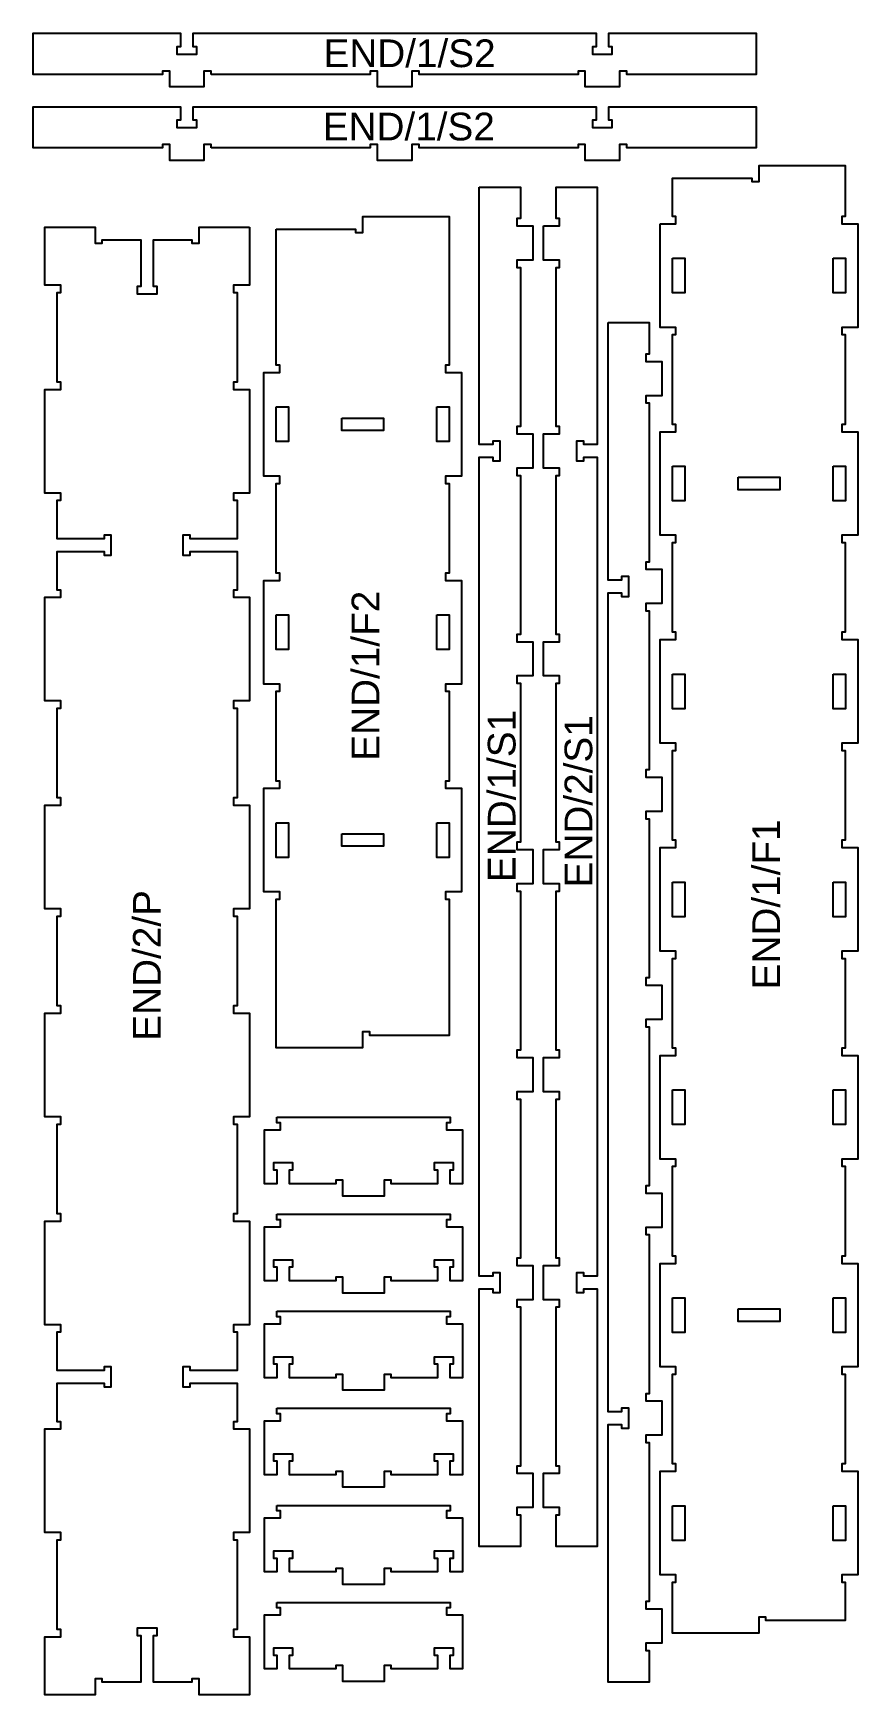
# Model space of a CAD drawing. Header units: millimetres. Extents: x 105 to 1295, y 101 to 2499.
import ezdxf

# ---------------------------------------------------------------- set-up
doc = ezdxf.new("R2010")
doc.units = ezdxf.units.MM
for name, color, linetype, true_color in [('1_ANYTOOL_1MMDEEP_INSIDE', 2, 'Continuous', 0xffff00), ('3_ANYTOOL_CUTTHROUGH_INSID', 4, 'Continuous', 0x00ffff), ('6_ANYTOOL_CUTTHROUGH_OUTSI', 5, 'Continuous', 0x0000ff)]:
    doc.layers.add(name, color=color, linetype=linetype, true_color=true_color)
doc.styles.add('textstyle11', font='standard')
doc.styles.add('textstyle12', font='standard')
doc.styles.add('textstyle13', font='standard')
doc.styles.add('textstyle14', font='standard')
doc.styles.add('textstyle15', font='standard')
doc.styles.add('textstyle16', font='standard')
doc.styles.add('textstyle17', font='standard')

msp = doc.modelspace()

# ---------------------------------------------------------------- linework, layer by layer
at = {"layer": '3_ANYTOOL_CUTTHROUGH_INSID'}
for points in [[(455.3, 1959.5), (473.3, 1959.5), (473.3, 1909.5), (455.3, 1909.5)], [(550.3, 1943.5), (610.3, 1943.5), (610.3, 1925.5), (550.3, 1925.5)], [(687.3, 1959.5), (705.3, 1959.5), (705.3, 1909.5), (687.3, 1909.5)], [(1027.5, 1874), (1045.5, 1874), (1045.5, 1824), (1027.5, 1824)], [(1259.5, 1874), (1277.5, 1874), (1277.5, 1824), (1259.5, 1824)], [(1122.5, 1858), (1182.5, 1858), (1182.5, 1840), (1122.5, 1840)], [(455.3, 1659.5), (473.3, 1659.5), (473.3, 1609.5), (455.3, 1609.5)], [(687.3, 1659.5), (705.3, 1659.5), (705.3, 1609.5), (687.3, 1609.5)], [(1027.5, 1574), (1045.5, 1574), (1045.5, 1524), (1027.5, 1524)], [(1259.5, 1574), (1277.5, 1574), (1277.5, 1524), (1259.5, 1524)], [(455.3, 1359.5), (473.3, 1359.5), (473.3, 1309.5), (455.3, 1309.5)], [(550.3, 1343.5), (610.3, 1343.5), (610.3, 1325.5), (550.3, 1325.5)], [(687.3, 1359.5), (705.3, 1359.5), (705.3, 1309.5), (687.3, 1309.5)], [(1027.5, 1274), (1045.5, 1274), (1045.5, 1224), (1027.5, 1224)], [(1259.5, 1274), (1277.5, 1274), (1277.5, 1224), (1259.5, 1224)], [(1027.5, 974), (1045.5, 974), (1045.5, 924), (1027.5, 924)], [(1259.5, 974), (1277.5, 974), (1277.5, 924), (1259.5, 924)], [(1027.5, 674), (1045.5, 674), (1045.5, 624), (1027.5, 624)], [(1259.5, 674), (1277.5, 674), (1277.5, 624), (1259.5, 624)], [(1122.5, 658), (1182.5, 658), (1182.5, 640), (1122.5, 640)], [(1027.5, 374), (1045.5, 374), (1045.5, 324), (1027.5, 324)], [(1259.5, 374), (1277.5, 374), (1277.5, 324), (1259.5, 324)]]:
    msp.add_lwpolyline(points, close=True, dxfattribs=at)
at = {"layer": '6_ANYTOOL_CUTTHROUGH_OUTSI'}
for points in [[(361.8, 2439.2), (361.8, 2444.2), (351.3, 2444.2), (351.3, 2421.2), (301.8, 2421.2), (301.8, 2444.2), (291.3, 2444.2), (291.3, 2439.2), (104.8, 2439.2), (104.8, 2498.7), (317.3, 2498.7), (317.3, 2479.2), (312.3, 2479.2), (312.3, 2468.7), (340.8, 2468.7), (340.8, 2479.2), (335.8, 2479.2), (335.8, 2498.7), (917.3, 2498.7), (917.3, 2479.2), (912.3, 2479.2), (912.3, 2468.7), (940.8, 2468.7), (940.8, 2479.2), (935.8, 2479.2), (935.8, 2498.7), (1148.3, 2498.7), (1148.3, 2439.2), (961.8, 2439.2), (961.8, 2444.2), (951.3, 2444.2), (951.3, 2421.2), (901.8, 2421.2), (901.8, 2444.2), (891.3, 2444.2), (891.3, 2439.2), (661.8, 2439.2), (661.8, 2444.2), (651.3, 2444.2), (651.3, 2421.2), (601.8, 2421.2), (601.8, 2444.2), (591.3, 2444.2), (591.3, 2439.2)], [(361.8, 2333.2), (361.8, 2338.2), (351.3, 2338.2), (351.3, 2315.2), (301.8, 2315.2), (301.8, 2338.2), (291.3, 2338.2), (291.3, 2333.2), (104.8, 2333.2), (104.8, 2392.7), (317.3, 2392.7), (317.3, 2373.2), (312.3, 2373.2), (312.3, 2362.7), (340.8, 2362.7), (340.8, 2373.2), (335.8, 2373.2), (335.8, 2392.7), (917.3, 2392.7), (917.3, 2373.2), (912.3, 2373.2), (912.3, 2362.7), (940.8, 2362.7), (940.8, 2373.2), (935.8, 2373.2), (935.8, 2392.7), (1148.3, 2392.7), (1148.3, 2333.2), (961.8, 2333.2), (961.8, 2338.2), (951.3, 2338.2), (951.3, 2315.2), (901.8, 2315.2), (901.8, 2338.2), (891.3, 2338.2), (891.3, 2333.2), (661.8, 2333.2), (661.8, 2338.2), (651.3, 2338.2), (651.3, 2315.2), (601.8, 2315.2), (601.8, 2338.2), (591.3, 2338.2), (591.3, 2333.2)], [(1009.7, 2223.8), (1032.7, 2223.8), (1032.7, 2234.3), (1027.7, 2234.3), (1027.7, 2289.8), (1142.2, 2289.8), (1142.2, 2284.8), (1152.7, 2284.8), (1152.7, 2307.8), (1277.2, 2307.8), (1277.2, 2234.3), (1272.2, 2234.3), (1272.2, 2223.8), (1295.2, 2223.8), (1295.2, 2074.3), (1272.2, 2074.3), (1272.2, 2063.8), (1277.2, 2063.8), (1277.2, 1934.3), (1272.2, 1934.3), (1272.2, 1923.8), (1295.2, 1923.8), (1295.2, 1774.3), (1272.2, 1774.3), (1272.2, 1763.8), (1277.2, 1763.8), (1277.2, 1634.3), (1272.2, 1634.3), (1272.2, 1623.8), (1295.2, 1623.8), (1295.2, 1474.3), (1272.2, 1474.3), (1272.2, 1463.8), (1277.2, 1463.8), (1277.2, 1334.3), (1272.2, 1334.3), (1272.2, 1323.8), (1295.2, 1323.8), (1295.2, 1174.3), (1272.2, 1174.3), (1272.2, 1163.8), (1277.2, 1163.8), (1277.2, 1034.3), (1272.2, 1034.3), (1272.2, 1023.8), (1295.2, 1023.8), (1295.2, 874.3), (1272.2, 874.3), (1272.2, 863.8), (1277.2, 863.8), (1277.2, 734.3), (1272.2, 734.3), (1272.2, 723.8), (1295.2, 723.8), (1295.2, 574.3), (1272.2, 574.3), (1272.2, 563.8), (1277.2, 563.8), (1277.2, 434.3), (1272.2, 434.3), (1272.2, 423.8), (1295.2, 423.8), (1295.2, 274.3), (1272.2, 274.3), (1272.2, 263.8), (1277.2, 263.8), (1277.2, 208.3), (1162.7, 208.3), (1162.7, 213.3), (1152.2, 213.3), (1152.2, 190.3), (1027.7, 190.3), (1027.7, 263.8), (1032.7, 263.8), (1032.7, 274.3), (1009.7, 274.3), (1009.7, 423.8), (1032.7, 423.8), (1032.7, 434.3), (1027.7, 434.3), (1027.7, 563.8), (1032.7, 563.8), (1032.7, 574.3), (1009.7, 574.3), (1009.7, 723.8), (1032.7, 723.8), (1032.7, 734.3), (1027.7, 734.3), (1027.7, 863.8), (1032.7, 863.8), (1032.7, 874.3), (1009.7, 874.3), (1009.7, 1023.8), (1032.7, 1023.8), (1032.7, 1034.3), (1027.7, 1034.3), (1027.7, 1163.8), (1032.7, 1163.8), (1032.7, 1174.3), (1009.7, 1174.3), (1009.7, 1323.8), (1032.7, 1323.8), (1032.7, 1334.3), (1027.7, 1334.3), (1027.7, 1463.8), (1032.7, 1463.8), (1032.7, 1474.3), (1009.7, 1474.3), (1009.7, 1623.8), (1032.7, 1623.8), (1032.7, 1634.3), (1027.7, 1634.3), (1027.7, 1763.8), (1032.7, 1763.8), (1032.7, 1774.3), (1009.7, 1774.3), (1009.7, 1923.8), (1032.7, 1923.8), (1032.7, 1934.3), (1027.7, 1934.3), (1027.7, 2063.8), (1032.7, 2063.8), (1032.7, 2074.3), (1009.7, 2074.3)], [(748.7, 2276.8), (808.2, 2276.8), (808.2, 2231.3), (803.2, 2231.3), (803.2, 2220.8), (826.2, 2220.8), (826.2, 2171.3), (803.2, 2171.3), (803.2, 2160.8), (808.2, 2160.8), (808.2, 1931.3), (803.2, 1931.3), (803.2, 1920.8), (826.2, 1920.8), (826.2, 1871.3), (803.2, 1871.3), (803.2, 1860.8), (808.2, 1860.8), (808.2, 1631.3), (803.2, 1631.3), (803.2, 1620.8), (826.2, 1620.8), (826.2, 1571.3), (803.2, 1571.3), (803.2, 1560.8), (808.2, 1560.8), (808.2, 1331.3), (803.2, 1331.3), (803.2, 1320.8), (826.2, 1320.8), (826.2, 1271.3), (803.2, 1271.3), (803.2, 1260.8), (808.2, 1260.8), (808.2, 1031.3), (803.2, 1031.3), (803.2, 1020.8), (826.2, 1020.8), (826.2, 971.3), (803.2, 971.3), (803.2, 960.8), (808.2, 960.8), (808.2, 731.3), (803.2, 731.3), (803.2, 720.8), (826.2, 720.8), (826.2, 671.3), (803.2, 671.3), (803.2, 660.8), (808.2, 660.8), (808.2, 431.3), (803.2, 431.3), (803.2, 420.8), (826.2, 420.8), (826.2, 371.3), (803.2, 371.3), (803.2, 360.8), (808.2, 360.8), (808.2, 315.3), (748.7, 315.3), (748.7, 686.8), (768.2, 686.8), (768.2, 681.8), (778.7, 681.8), (778.7, 710.3), (768.2, 710.3), (768.2, 705.3), (748.7, 705.3), (748.7, 1886.8), (768.2, 1886.8), (768.2, 1881.8), (778.7, 1881.8), (778.7, 1910.3), (768.2, 1910.3), (768.2, 1905.3), (748.7, 1905.3)], [(841.7, 2220.8), (864.7, 2220.8), (864.7, 2231.3), (859.7, 2231.3), (859.7, 2276.8), (919.2, 2276.8), (919.2, 1905.3), (899.7, 1905.3), (899.7, 1910.3), (889.2, 1910.3), (889.2, 1881.8), (899.7, 1881.8), (899.7, 1886.8), (919.2, 1886.8), (919.2, 705.3), (899.7, 705.3), (899.7, 710.3), (889.2, 710.3), (889.2, 681.8), (899.7, 681.8), (899.7, 686.8), (919.2, 686.8), (919.2, 315.3), (859.7, 315.3), (859.7, 360.8), (864.7, 360.8), (864.7, 371.3), (841.7, 371.3), (841.7, 420.8), (864.7, 420.8), (864.7, 431.3), (859.7, 431.3), (859.7, 660.8), (864.7, 660.8), (864.7, 671.3), (841.7, 671.3), (841.7, 720.8), (864.7, 720.8), (864.7, 731.3), (859.7, 731.3), (859.7, 960.8), (864.7, 960.8), (864.7, 971.3), (841.7, 971.3), (841.7, 1020.8), (864.7, 1020.8), (864.7, 1031.3), (859.7, 1031.3), (859.7, 1260.8), (864.7, 1260.8), (864.7, 1271.3), (841.7, 1271.3), (841.7, 1320.8), (864.7, 1320.8), (864.7, 1331.3), (859.7, 1331.3), (859.7, 1560.8), (864.7, 1560.8), (864.7, 1571.3), (841.7, 1571.3), (841.7, 1620.8), (864.7, 1620.8), (864.7, 1631.3), (859.7, 1631.3), (859.7, 1860.8), (864.7, 1860.8), (864.7, 1871.3), (841.7, 1871.3), (841.7, 1920.8), (864.7, 1920.8), (864.7, 1931.3), (859.7, 1931.3), (859.7, 2160.8), (864.7, 2160.8), (864.7, 2171.3), (841.7, 2171.3)], [(455.6, 2216.2), (570.1, 2216.2), (570.1, 2211.2), (580.6, 2211.2), (580.6, 2234.2), (705.1, 2234.2), (705.1, 2019.7), (700.1, 2019.7), (700.1, 2009.2), (723.1, 2009.2), (723.1, 1859.7), (700.1, 1859.7), (700.1, 1849.2), (705.1, 1849.2), (705.1, 1719.7), (700.1, 1719.7), (700.1, 1709.2), (723.1, 1709.2), (723.1, 1559.7), (700.1, 1559.7), (700.1, 1549.2), (705.1, 1549.2), (705.1, 1419.7), (700.1, 1419.7), (700.1, 1409.2), (723.1, 1409.2), (723.1, 1259.7), (700.1, 1259.7), (700.1, 1249.2), (705.1, 1249.2), (705.1, 1052.7), (590.6, 1052.7), (590.6, 1057.7), (580.1, 1057.7), (580.1, 1034.7), (455.6, 1034.7), (455.6, 1249.2), (460.6, 1249.2), (460.6, 1259.7), (437.6, 1259.7), (437.6, 1409.2), (460.6, 1409.2), (460.6, 1419.7), (455.6, 1419.7), (455.6, 1549.2), (460.6, 1549.2), (460.6, 1559.7), (437.6, 1559.7), (437.6, 1709.2), (460.6, 1709.2), (460.6, 1719.7), (455.6, 1719.7), (455.6, 1849.2), (460.6, 1849.2), (460.6, 1859.7), (437.6, 1859.7), (437.6, 2009.2), (460.6, 2009.2), (460.6, 2019.7), (455.6, 2019.7)], [(417, 2218.8), (417, 2135.3), (394, 2135.3), (394, 2124.8), (399, 2124.8), (399, 1995.3), (394, 1995.3), (394, 1984.8), (417, 1984.8), (417, 1835.3), (394, 1835.3), (394, 1824.8), (399, 1824.8), (399, 1769.3), (331.5, 1769.3), (331.5, 1774.3), (321, 1774.3), (321, 1745.8), (331.5, 1745.8), (331.5, 1750.8), (399, 1750.8), (399, 1695.3), (394, 1695.3), (394, 1684.8), (417, 1684.8), (417, 1535.3), (394, 1535.3), (394, 1524.8), (399, 1524.8), (399, 1395.3), (394, 1395.3), (394, 1384.8), (417, 1384.8), (417, 1235.3), (394, 1235.3), (394, 1224.8), (399, 1224.8), (399, 1095.3), (394, 1095.3), (394, 1084.8), (417, 1084.8), (417, 935.3), (394, 935.3), (394, 924.8), (399, 924.8), (399, 795.3), (394, 795.3), (394, 784.8), (417, 784.8), (417, 635.3), (394, 635.3), (394, 624.8), (399, 624.8), (399, 569.3), (331.5, 569.3), (331.5, 574.3), (321, 574.3), (321, 545.8), (331.5, 545.8), (331.5, 550.8), (399, 550.8), (399, 495.3), (394, 495.3), (394, 484.8), (417, 484.8), (417, 335.3), (394, 335.3), (394, 324.8), (399, 324.8), (399, 195.3), (394, 195.3), (394, 184.8), (417, 184.8), (417, 101.3), (344.5, 101.3), (344.5, 124.3), (334, 124.3), (334, 119.3), (278.5, 119.3), (278.5, 186.8), (283.5, 186.8), (283.5, 197.3), (255, 197.3), (255, 186.8), (260, 186.8), (260, 119.3), (204.5, 119.3), (204.5, 124.3), (194, 124.3), (194, 101.3), (121.5, 101.3), (121.5, 184.8), (144.5, 184.8), (144.5, 195.3), (139.5, 195.3), (139.5, 324.8), (144.5, 324.8), (144.5, 335.3), (121.5, 335.3), (121.5, 484.8), (144.5, 484.8), (144.5, 495.3), (139.5, 495.3), (139.5, 550.8), (207, 550.8), (207, 545.8), (217.5, 545.8), (217.5, 574.3), (207, 574.3), (207, 569.3), (139.5, 569.3), (139.5, 624.8), (144.5, 624.8), (144.5, 635.3), (121.5, 635.3), (121.5, 784.8), (144.5, 784.8), (144.5, 795.3), (139.5, 795.3), (139.5, 924.8), (144.5, 924.8), (144.5, 935.3), (121.5, 935.3), (121.5, 1084.8), (144.5, 1084.8), (144.5, 1095.3), (139.5, 1095.3), (139.5, 1224.8), (144.5, 1224.8), (144.5, 1235.3), (121.5, 1235.3), (121.5, 1384.8), (144.5, 1384.8), (144.5, 1395.3), (139.5, 1395.3), (139.5, 1524.8), (144.5, 1524.8), (144.5, 1535.3), (121.5, 1535.3), (121.5, 1684.8), (144.5, 1684.8), (144.5, 1695.3), (139.5, 1695.3), (139.5, 1750.8), (207, 1750.8), (207, 1745.8), (217.5, 1745.8), (217.5, 1774.3), (207, 1774.3), (207, 1769.3), (139.5, 1769.3), (139.5, 1824.8), (144.5, 1824.8), (144.5, 1835.3), (121.5, 1835.3), (121.5, 1984.8), (144.5, 1984.8), (144.5, 1995.3), (139.5, 1995.3), (139.5, 2124.8), (144.5, 2124.8), (144.5, 2135.3), (121.5, 2135.3), (121.5, 2218.8), (194, 2218.8), (194, 2195.8), (204.5, 2195.8), (204.5, 2200.8), (260, 2200.8), (260, 2133.3), (255, 2133.3), (255, 2122.8), (283.5, 2122.8), (283.5, 2133.3), (278.5, 2133.3), (278.5, 2200.8), (334, 2200.8), (334, 2195.8), (344.5, 2195.8), (344.5, 2218.8)], [(1027.5, 2174), (1045.5, 2174), (1045.5, 2124), (1027.5, 2124)], [(1259.5, 2174), (1277.5, 2174), (1277.5, 2124), (1259.5, 2124)], [(934.7, 2081.2), (994.2, 2081.2), (994.2, 2035.7), (989.2, 2035.7), (989.2, 2025.2), (1012.2, 2025.2), (1012.2, 1975.7), (989.2, 1975.7), (989.2, 1965.2), (994.2, 1965.2), (994.2, 1735.7), (989.2, 1735.7), (989.2, 1725.2), (1012.2, 1725.2), (1012.2, 1675.7), (989.2, 1675.7), (989.2, 1665.2), (994.2, 1665.2), (994.2, 1435.7), (989.2, 1435.7), (989.2, 1425.2), (1012.2, 1425.2), (1012.2, 1375.7), (989.2, 1375.7), (989.2, 1365.2), (994.2, 1365.2), (994.2, 1135.7), (989.2, 1135.7), (989.2, 1125.2), (1012.2, 1125.2), (1012.2, 1075.7), (989.2, 1075.7), (989.2, 1065.2), (994.2, 1065.2), (994.2, 835.7), (989.2, 835.7), (989.2, 825.2), (1012.2, 825.2), (1012.2, 775.7), (989.2, 775.7), (989.2, 765.2), (994.2, 765.2), (994.2, 535.7), (989.2, 535.7), (989.2, 525.2), (1012.2, 525.2), (1012.2, 475.7), (989.2, 475.7), (989.2, 465.2), (994.2, 465.2), (994.2, 235.7), (989.2, 235.7), (989.2, 225.2), (1012.2, 225.2), (1012.2, 175.7), (989.2, 175.7), (989.2, 165.2), (994.2, 165.2), (994.2, 119.7), (934.7, 119.7), (934.7, 491.2), (954.2, 491.2), (954.2, 486.2), (964.7, 486.2), (964.7, 514.7), (954.2, 514.7), (954.2, 509.7), (934.7, 509.7), (934.7, 1691.2), (954.2, 1691.2), (954.2, 1686.2), (964.7, 1686.2), (964.7, 1714.7), (954.2, 1714.7), (954.2, 1709.7), (934.7, 1709.7)], [(456.6, 934.6), (706.6, 934.6), (706.6, 926.6), (701.6, 926.6), (701.6, 916.6), (724.6, 916.6), (724.6, 838.6), (706.6, 838.6), (706.6, 858.6), (711.6, 858.6), (711.6, 868.6), (683.6, 868.6), (683.6, 858.6), (688.6, 858.6), (688.6, 838.6), (621.6, 838.6), (621.6, 843.6), (611.6, 843.6), (611.6, 820.6), (551.6, 820.6), (551.6, 843.6), (541.6, 843.6), (541.6, 838.6), (474.6, 838.6), (474.6, 858.6), (479.6, 858.6), (479.6, 868.6), (451.6, 868.6), (451.6, 858.6), (456.6, 858.6), (456.6, 838.6), (438.6, 838.6), (438.6, 916.6), (461.6, 916.6), (461.6, 926.6), (456.6, 926.6)], [(456.6, 794.6), (706.6, 794.6), (706.6, 786.6), (701.6, 786.6), (701.6, 776.6), (724.6, 776.6), (724.6, 698.6), (706.6, 698.6), (706.6, 718.6), (711.6, 718.6), (711.6, 728.6), (683.6, 728.6), (683.6, 718.6), (688.6, 718.6), (688.6, 698.6), (621.6, 698.6), (621.6, 703.6), (611.6, 703.6), (611.6, 680.6), (551.6, 680.6), (551.6, 703.6), (541.6, 703.6), (541.6, 698.6), (474.6, 698.6), (474.6, 718.6), (479.6, 718.6), (479.6, 728.6), (451.6, 728.6), (451.6, 718.6), (456.6, 718.6), (456.6, 698.6), (438.6, 698.6), (438.6, 776.6), (461.6, 776.6), (461.6, 786.6), (456.6, 786.6)], [(456.6, 654.6), (706.6, 654.6), (706.6, 646.6), (701.6, 646.6), (701.6, 636.6), (724.6, 636.6), (724.6, 558.6), (706.6, 558.6), (706.6, 578.6), (711.6, 578.6), (711.6, 588.6), (683.6, 588.6), (683.6, 578.6), (688.6, 578.6), (688.6, 558.6), (621.6, 558.6), (621.6, 563.6), (611.6, 563.6), (611.6, 540.6), (551.6, 540.6), (551.6, 563.6), (541.6, 563.6), (541.6, 558.6), (474.6, 558.6), (474.6, 578.6), (479.6, 578.6), (479.6, 588.6), (451.6, 588.6), (451.6, 578.6), (456.6, 578.6), (456.6, 558.6), (438.6, 558.6), (438.6, 636.6), (461.6, 636.6), (461.6, 646.6), (456.6, 646.6)], [(456.6, 514.6), (706.6, 514.6), (706.6, 506.6), (701.6, 506.6), (701.6, 496.6), (724.6, 496.6), (724.6, 418.6), (706.6, 418.6), (706.6, 438.6), (711.6, 438.6), (711.6, 448.6), (683.6, 448.6), (683.6, 438.6), (688.6, 438.6), (688.6, 418.6), (621.6, 418.6), (621.6, 423.6), (611.6, 423.6), (611.6, 400.6), (551.6, 400.6), (551.6, 423.6), (541.6, 423.6), (541.6, 418.6), (474.6, 418.6), (474.6, 438.6), (479.6, 438.6), (479.6, 448.6), (451.6, 448.6), (451.6, 438.6), (456.6, 438.6), (456.6, 418.6), (438.6, 418.6), (438.6, 496.6), (461.6, 496.6), (461.6, 506.6), (456.6, 506.6)], [(456.6, 374.6), (706.6, 374.6), (706.6, 366.6), (701.6, 366.6), (701.6, 356.6), (724.6, 356.6), (724.6, 278.6), (706.6, 278.6), (706.6, 298.6), (711.6, 298.6), (711.6, 308.6), (683.6, 308.6), (683.6, 298.6), (688.6, 298.6), (688.6, 278.6), (621.6, 278.6), (621.6, 283.6), (611.6, 283.6), (611.6, 260.6), (551.6, 260.6), (551.6, 283.6), (541.6, 283.6), (541.6, 278.6), (474.6, 278.6), (474.6, 298.6), (479.6, 298.6), (479.6, 308.6), (451.6, 308.6), (451.6, 298.6), (456.6, 298.6), (456.6, 278.6), (438.6, 278.6), (438.6, 356.6), (461.6, 356.6), (461.6, 366.6), (456.6, 366.6)], [(456.6, 234.6), (706.6, 234.6), (706.6, 226.6), (701.6, 226.6), (701.6, 216.6), (724.6, 216.6), (724.6, 138.6), (706.6, 138.6), (706.6, 158.6), (711.6, 158.6), (711.6, 168.6), (683.6, 168.6), (683.6, 158.6), (688.6, 158.6), (688.6, 138.6), (621.6, 138.6), (621.6, 143.6), (611.6, 143.6), (611.6, 120.6), (551.6, 120.6), (551.6, 143.6), (541.6, 143.6), (541.6, 138.6), (474.6, 138.6), (474.6, 158.6), (479.6, 158.6), (479.6, 168.6), (451.6, 168.6), (451.6, 158.6), (456.6, 158.6), (456.6, 138.6), (438.6, 138.6), (438.6, 216.6), (461.6, 216.6), (461.6, 226.6), (456.6, 226.6)]]:
    msp.add_lwpolyline(points, close=True, dxfattribs=at)

# ---------------------------------------------------------------- texts
at = {"layer": '1_ANYTOOL_1MMDEEP_INSIDE', "char_height": 40, "width": 278.795, "attachment_point": 1}
for insert, style in [((523.9, 2489.8), 'textstyle16'), ((522.8, 2384.1), 'textstyle17')]:
    msp.add_mtext('\\fArial;END/1/S2', dxfattribs=dict(at, insert=insert, style=style))
at = {"layer": '1_ANYTOOL_1MMDEEP_INSIDE', "char_height": 40, "attachment_point": 1, "rotation": 90}
for s, insert, width, style in [('\\fArial;END/1/F2', (564.5, 1449), 275.663, 'textstyle12'), ('\\fArial;END/1/S1', (761.1, 1274), 271.807, 'textstyle14'), ('\\fArial;END/2/S1', (871.9, 1266.2), 271.807, 'textstyle15'), ('\\fArial;END/1/F1', (1143, 1119.1), 268.675, 'textstyle13'), ('\\fArial;END/2/P', (248.9, 1045), 248.434, 'textstyle11')]:
    msp.add_mtext(s, dxfattribs=dict(at, insert=insert, width=width, style=style))

doc.saveas('drawing.dxf')
